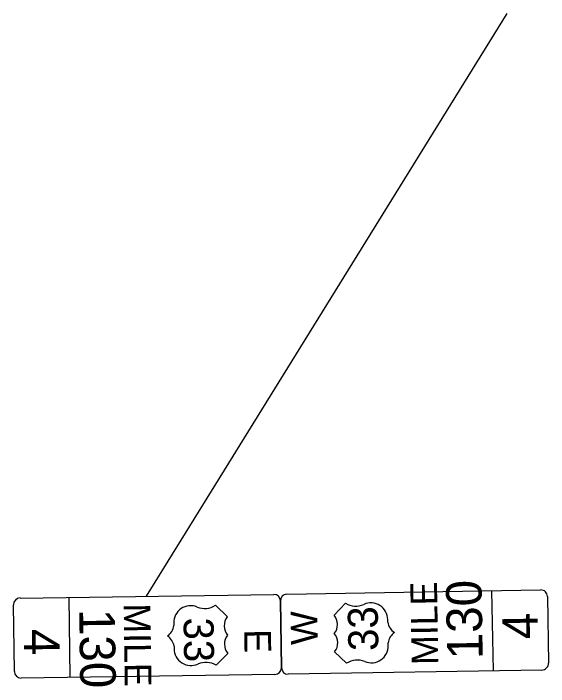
# Model space of a CAD drawing. Extents: x -0.2 to 34, y -1.8 to 22.
# Drawn here: x 16.272 to 19.61, y 6.712 to 10.913 of the extents above; entities that cross this region are included whole.
import ezdxf

# ---------------------------------------------------------------- set-up
doc = ezdxf.new("R2010")
doc.units = 0
doc.layers.add('SC_Scratch1', color=7, linetype='Continuous')

msp = doc.modelspace()

# ---------------------------------------------------------------- linework, layer by layer
at = {"layer": 'SC_Scratch1'}
for p, q in [((19.3492, 10.9128), (17.0994, 7.2764)), ((16.6252, 6.7686), (16.6181, 7.2685)), ((19.2554, 7.3095), (19.2639, 6.8095)), ((18.3439, 7.2315), (18.2718, 7.1569)), ((17.6061, 7.1466), (17.5317, 7.2189)), ((17.2713, 7.1085), (17.2715, 7.0922)), ((18.6079, 7.113), (18.6076, 7.1293)), ((17.4202, 7.0298), (17.4202, 7.0298)), ((18.4612, 7.046), (18.4612, 7.046)), ((18.6103, 6.9677), (18.61, 6.984)), ((17.2733, 6.9633), (17.2736, 6.947)), ((17.537, 6.844), (17.6093, 6.9184)), ((18.2756, 6.9287), (18.3502, 6.8566))]:
    msp.add_line(p, q, dxfattribs=at)
for points in [[(17.9778, 7.2879), (19.5609, 7.3146)], [(16.3126, 7.2642), (17.8958, 7.2866)], [(19.6033, 7.2737), (19.6104, 6.8571)], [(17.9439, 6.8289), (17.9369, 7.2455)], [(17.9381, 7.2455), (17.9439, 6.8289)], [(16.2774, 6.8054), (16.2715, 7.222)], [(19.5694, 6.8147), (17.9863, 6.7879)], [(17.9029, 6.7866), (16.3197, 6.7643)]]:
    msp.add_lwpolyline(points, dxfattribs=at)
for centre, radius, start, end in [((19.5617, 7.273), 0.0417, 0.9693, 90.9693), ((17.8964, 7.2449), 0.0417, 0.8087, 90.8087), ((17.9785, 7.2462), 0.0417, 90.9693, 180.9693), ((16.3132, 7.2226), 0.0417, 90.8087, 180.8087), ((18.408, 7.3357), 0.1223, 238.3729, 294.2113), ((18.5016, 7.1275), 0.106, 0.9693, 114.2113), ((17.3773, 7.11), 0.106, 67.5667, 180.8087), ((17.4644, 7.321), 0.1223, 247.5667, 303.4051), ((17.676, 7.0905), 0.0897, 141.2841, 220.3333), ((18.2036, 7.0987), 0.0897, 321.4481, 40.4905), ((18.6967, 7.1249), 0.0897, 187.616, 237.5644), ((17.1823, 7.1014), 0.0897, 304.2136, 354.162), ((17.1844, 6.9517), 0.0897, 7.4554, 57.4038), ((17.6777, 6.9764), 0.0897, 141.2875, 220.3299), ((18.2055, 6.9846), 0.0897, 321.4447, 40.4939), ((18.6993, 6.9752), 0.0897, 124.3742, 174.3226), ((17.3795, 6.9485), 0.106, 180.8087, 294.0507), ((18.5043, 6.9659), 0.106, 247.7273, 0.9693), ((17.4726, 6.74), 0.1223, 58.2123, 114.0507), ((18.4178, 6.7547), 0.1223, 67.7273, 123.5657), ((19.5687, 6.8564), 0.0417, 270.9693, 0.9693), ((17.9023, 6.8283), 0.0417, 270.8087, 0.8087), ((17.9856, 6.8296), 0.0417, 180.9693, 270.9693), ((16.3191, 6.8059), 0.0417, 180.8087, 270.8087)]:
    msp.add_arc(centre, radius, start, end, dxfattribs=at)

# ---------------------------------------------------------------- texts
for s, height, rotation, p in [('MILE', 0.16667, 90.9693, (18.9229, 6.8476)), ('130', 0.22222, 90.9693, (19.2001, 6.883)), ('MILE', 0.16667, 270.8087, (16.959, 7.2296)), ('33', 0.1875, 90.9693, (18.549, 6.9349)), ('130', 0.22222, 270.8087, (16.6817, 7.1949)), ('W', 0.1667, 90.9693, (18.1707, 6.9734)), ('4', 0.2222, 90.9693, (19.5453, 7.0079)), ('33', 0.1875, 270.8087, (17.3327, 7.1412)), ('4', 0.2222, 270.8087, (16.3362, 7.071)), ('E', 0.1667, 270.8087, (17.7114, 7.0683))]:
    msp.add_text(s, height=height, rotation=rotation, dxfattribs=at).set_placement(p)

doc.saveas('drawing.dxf')
